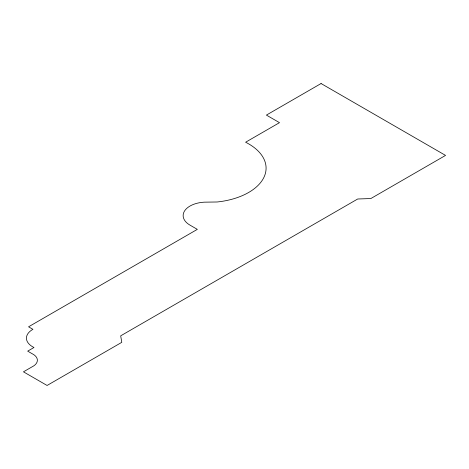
<?xml version="1.0" encoding="UTF-8"?>
<svg xmlns="http://www.w3.org/2000/svg" width="469" height="469" viewBox="0 0 469 469"><rect width="100%" height="100%" fill="white"/><g stroke="black" fill="none" stroke-linecap="round" stroke-linejoin="round"><path stroke-width="0.7" d="M321.066 83.535L266.398 115.098L279.501 122.661L245.609 142.23A59.528 34.366 0 0 1 263.953 177.282A59.528 34.366 0 0 1 217.135 201.987L204.261 202.168A23.356 13.484 0 0 0 184.475 211.103A23.356 13.484 0 0 0 190.162 225.226L197.332 229.364L28.562 326.805L32.93 329.326A21.169 12.223 0 0 0 33.985 347.5L27.677 351.14L32.009 353.638A14.92 8.612 0 0 1 33.827 365.832L23.45 371.823L47.076 385.465L121.788 342.329L120.685 335.833L357.695 198.997L370.838 198.545L445.55 155.409L321.066 83.535"/></g></svg>
